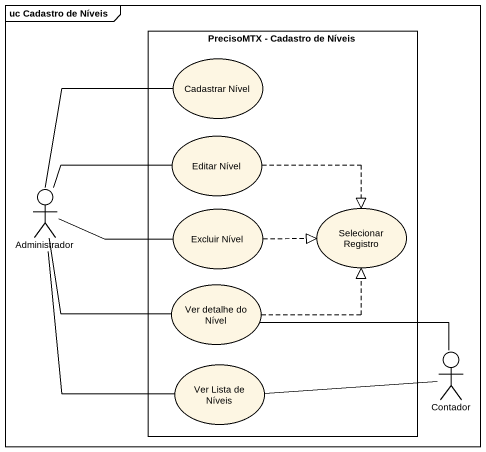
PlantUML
@startuml
mainframe uc Cadastro de Níveis
rectangle "PrecisoMTX - Cadastro de Níveis" as PrecisoMTX_Cadastro_de {
  usecase "Cadastrar Nível" as Cadastrar_Nível
  usecase "Editar Nível" as Editar_Nível
  usecase "Excluir Nível" as Excluir_Nível
  usecase "Selecionar Registro" as Selecionar_Registro
  usecase "Ver detalhe do Nível" as Ver_detalhe_do_Nível
  usecase "Ver Lista de Níveis" as Ver_Lista_de_Níveis
}
actor Administrador
actor Contador
Editar_Nível .right.|> Selecionar_Registro
Administrador -up- Cadastrar_Nível
Administrador -right- Editar_Nível
Administrador -right- Excluir_Nível
Administrador -right- Ver_detalhe_do_Nível
Administrador -- Ver_Lista_de_Níveis
Excluir_Nível .right.|> Selecionar_Registro
Ver_detalhe_do_Nível .right.|> Selecionar_Registro
Contador -left- Ver_detalhe_do_Nível
Contador -left- Ver_Lista_de_Níveis
@enduml
